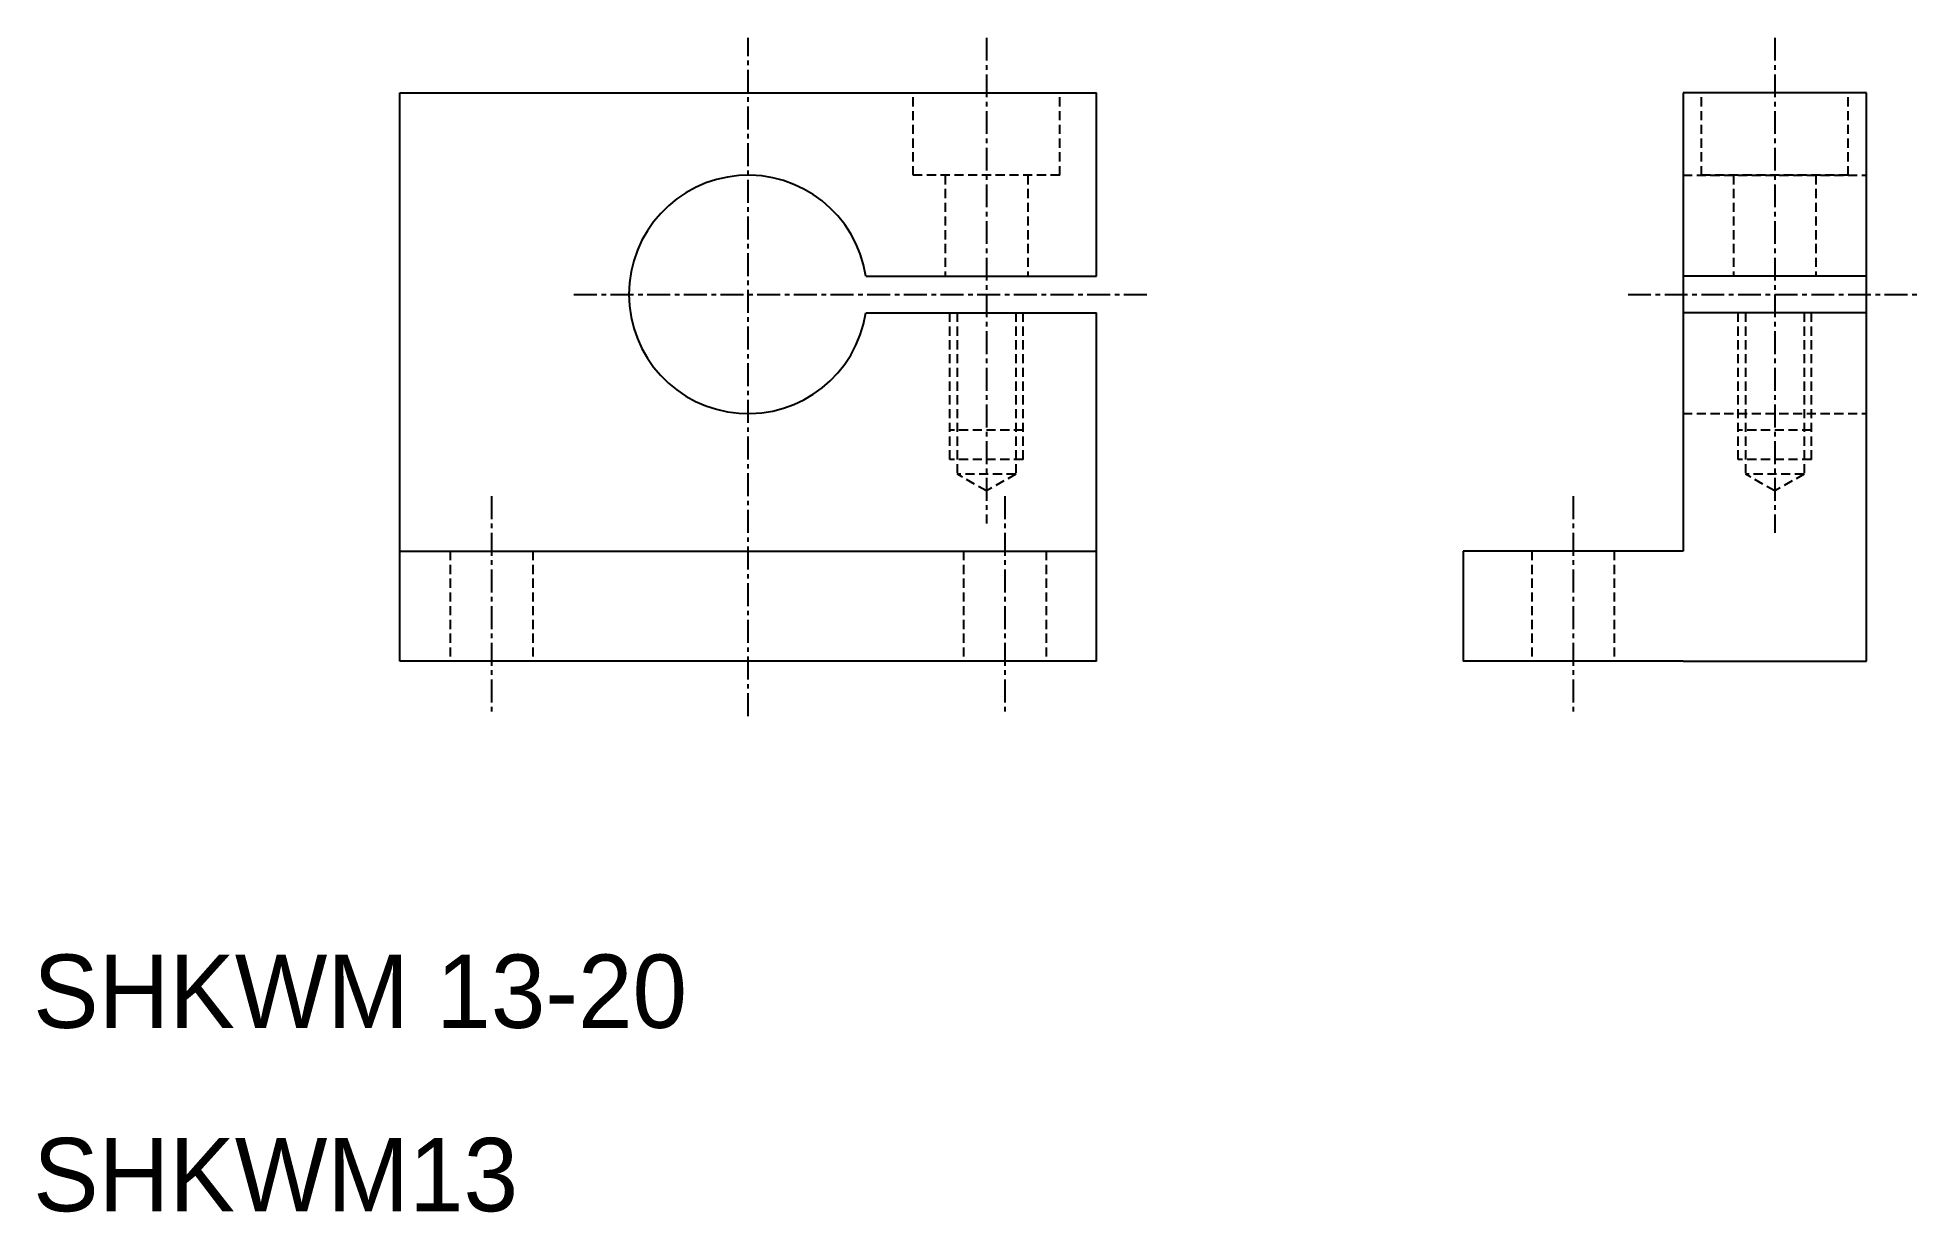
# Model space of a CAD drawing. Extents: x 10 to 113, y 10 to 74.
import ezdxf

# ---------------------------------------------------------------- set-up
doc = ezdxf.new("R2010")
doc.units = 0
doc.linetypes.add('CENTER', pattern=[2, 1.25, -0.25, 0.25, -0.25])
doc.linetypes.add('DASHED', pattern=[0.75, 0.5, -0.25])
doc.layers.get('0').update_dxf_attribs({"linetype": 'CONTINUOUS'})
doc.layers.add('CENTER', color=1, linetype='CENTER')

msp = doc.modelspace()

# ---------------------------------------------------------------- linework, layer by layer
at = {"color": 7, "linetype": 'CONTINUOUS'}
for p, q in [((30, 40), (30, 71)), ((30, 71), (49, 71)), ((49, 71), (68, 71)), ((68, 61), (68, 71)), ((100, 71), (100, 46)), ((110, 71), (100, 71)), ((110, 40), (110, 71)), ((55.42, 61), (68, 61)), ((110, 61), (100, 61)), ((55.42, 59), (68, 59)), ((68, 40), (68, 59)), ((110, 59), (100, 59)), ((30, 46), (68, 46)), ((88, 46), (88, 40)), ((100, 46), (88, 46)), ((68, 40), (30, 40)), ((100, 40), (88, 40)), ((100, 40), (110, 40))]:
    msp.add_line(p, q, dxfattribs=at)
at = {"color": 3, "linetype": 'DASHED'}
for p, q in [((58, 66.5), (58, 71)), ((66, 66.5), (66, 71)), ((101, 66.5), (101, 71)), ((109, 66.5), (109, 71)), ((66, 66.5), (58, 66.5)), ((59.75, 66.5), (59.75, 61)), ((64.25, 66.5), (64.25, 61)), ((100, 66.5), (110, 66.5)), ((109, 66.5), (101, 66.5)), ((102.75, 66.5), (102.75, 61)), ((107.25, 66.5), (107.25, 61)), ((60, 51), (60, 59)), ((60.4, 59), (60.4, 50.2)), ((63.6, 59), (63.6, 50.2)), ((64, 51), (64, 59)), ((103, 51), (103, 59)), ((103.4, 59), (103.4, 50.2)), ((106.6, 59), (106.6, 50.2)), ((107, 51), (107, 59)), ((100, 53.5), (110, 53.5)), ((64, 52.6), (60, 52.6)), ((107, 52.6), (103, 52.6)), ((64, 51), (60, 51)), ((107, 51), (103, 51)), ((63.6, 50.2), (60.4, 50.2)), ((62, 49.28), (60.4, 50.2)), ((63.6, 50.2), (62, 49.28)), ((105, 49.28), (103.4, 50.2)), ((106.6, 50.2), (103.4, 50.2)), ((106.6, 50.2), (105, 49.28)), ((32.75, 46), (32.75, 40)), ((37.25, 46), (37.25, 40)), ((60.75, 46), (60.75, 40)), ((65.25, 46), (65.25, 40)), ((91.75, 46), (91.75, 40)), ((96.25, 46), (96.25, 40))]:
    msp.add_line(p, q, dxfattribs=at)
at = {"color": 7, "linetype": 'CONTINUOUS'}
msp.add_arc((49, 60), 6.5, 8.8499, 351.1501, dxfattribs=at)
at = {"layer": 'CENTER', "color": 1, "linetype": 'CENTER'}
for p, q in [((49, 37), (49, 74)), ((62, 74), (62, 47.5)), ((105, 74), (105, 47)), ((39.5, 60), (71, 60)), ((97, 60), (113, 60)), ((35, 49), (35, 37)), ((63, 49), (63, 37)), ((94, 49), (94, 37))]:
    msp.add_line(p, q, dxfattribs=at)

# ---------------------------------------------------------------- texts
at = {"color": 7, "linetype": 'CONTINUOUS'}
for s, p in [('SHKWM 13-20', (10, 20)), ('SHKWM13', (10, 10))]:
    msp.add_text(s, height=4, dxfattribs=at).set_placement(p)

doc.saveas('drawing.dxf')
